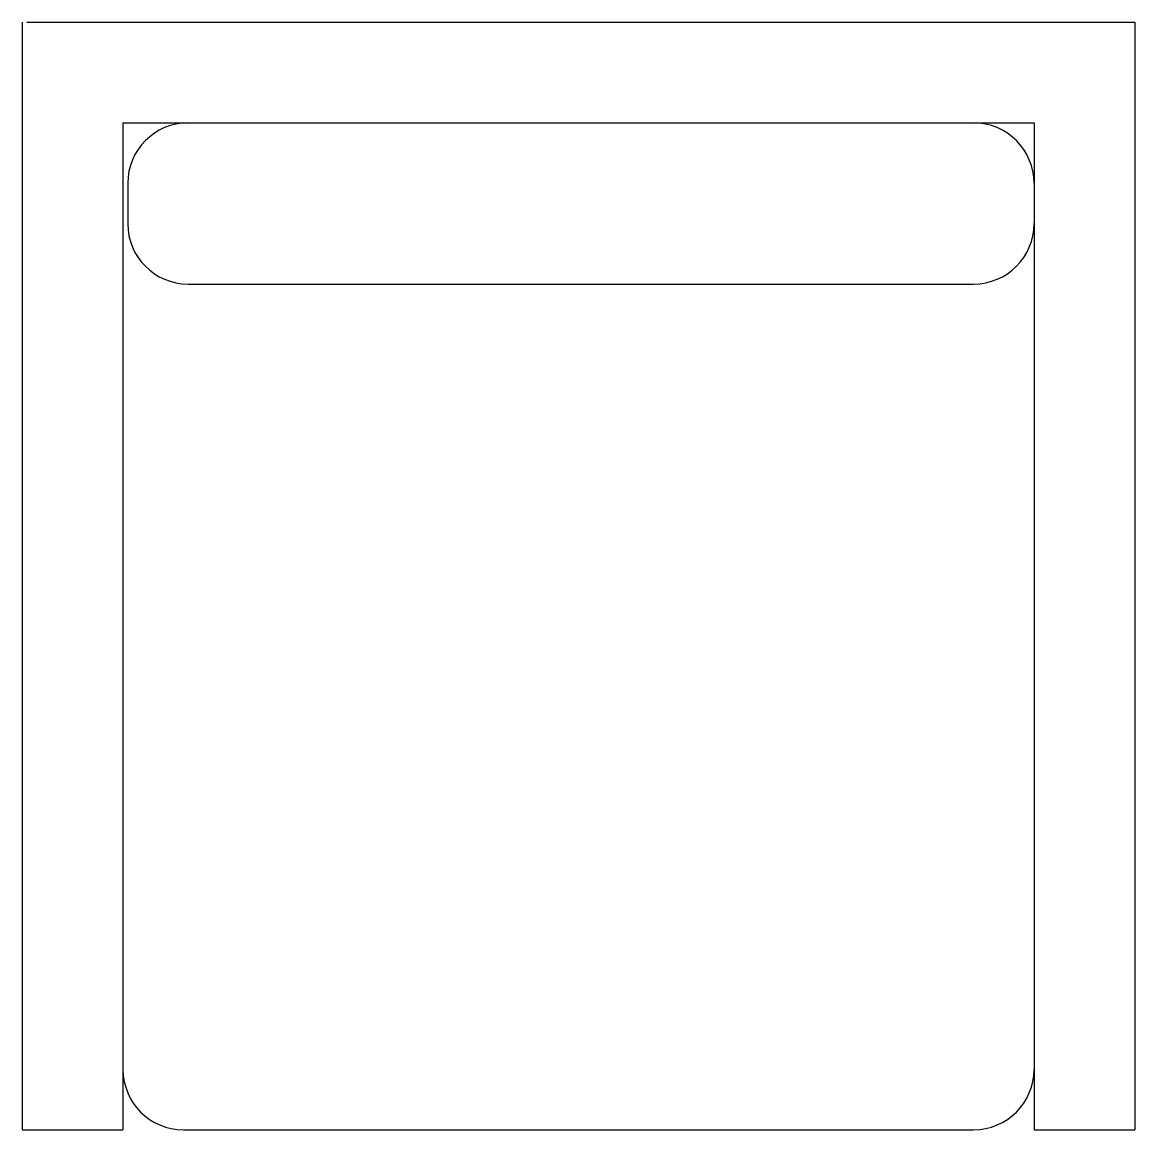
# Model space of a CAD drawing. Extents: x 73.817 to 74.369, y -14.252 to -13.702.
import ezdxf

# ---------------------------------------------------------------- set-up
doc = ezdxf.new("R2010")
doc.units = 0
doc.header["$MEASUREMENT"] = 0
doc.layers.get('0').update_dxf_attribs({"linetype": 'CONTINUOUS'})

msp = doc.modelspace()

# ---------------------------------------------------------------- linework, layer by layer
for p, q in [((73.81661, -13.70209), (73.81661, -14.25209)), ((73.81896, -13.70209), (74.36896, -13.70209)), ((74.36896, -13.70209), (74.36896, -14.25209)), ((73.86661, -13.75209), (73.86661, -14.25209)), ((73.86661, -13.75209), (74.31896, -13.75209)), ((73.89896, -13.75209), (74.28896, -13.75209)), ((74.31896, -13.75209), (74.31896, -14.25209)), ((73.86896, -13.78209), (73.86896, -13.80209)), ((74.31896, -13.78209), (74.31896, -13.80209)), ((73.89896, -13.83209), (74.28896, -13.83209)), ((73.81661, -14.25209), (73.86661, -14.25209)), ((73.89661, -14.25209), (74.28896, -14.25209)), ((74.31896, -14.25209), (74.36896, -14.25209))]:
    msp.add_line(p, q)
for centre, start, end in [((73.89896, -13.78209), 90, 180), ((74.28896, -13.78209), 0, 90), ((73.89896, -13.80209), 180, 270), ((74.28896, -13.80209), 270, 0), ((73.89661, -14.22209), 180, 270), ((74.28896, -14.22209), 270, 0)]:
    msp.add_arc(centre, 0.03, start, end)

doc.saveas('drawing.dxf')
